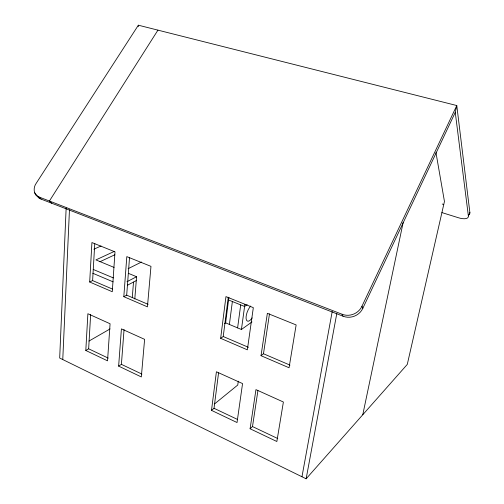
<?xml version="1.0" encoding="UTF-8"?>
<svg xmlns="http://www.w3.org/2000/svg" width="504" height="504" viewBox="0 0 504 504"><rect width="100%" height="100%" fill="white"/><g stroke="black" fill="none" stroke-linecap="round" stroke-linejoin="round"><path stroke-width="0.76" d="M66.144 208.045L59.686 358.042L306.136 478.8L407.282 364.405L444.452 201.449L435.966 152.611M62.767 359.547L69.457 209.803M85.806 350.475L87.885 313.734L110.074 323.757L107.535 360.832L85.806 350.475L88.647 348.812L108.234 358.105M89.687 282.013L91.923 242.544L115 251.855L112.272 291.728L89.687 282.013L92.616 280.577L112.329 289.019M88.647 348.812L90.644 314.527M92.616 280.577L94.765 243.564M138.254 26.668L138.361 25.2L456.781 105.544L469.873 212.518L468.367 215.907A11.258 4.549 22.9 0 1 458.394 217.734L441.907 212.594M118.635 366.118L121.414 328.879L144.61 339.349L141.328 376.935L118.635 366.118L121.407 364.354L124.053 329.553M123.82 296.692L126.806 256.618L150.973 266.364L147.439 306.854L123.82 296.692L126.668 295.161L148.088 304.334M126.68 295.281L129.522 257.582M132.294 297.398L133.51 282.064M134.795 298.96L136.584 276.728L128.596 273.426M211.504 410.369L216.405 371.769L242.556 383.582L237.031 422.535L211.504 410.369L214.024 408.297L218.56 372.91M220.651 338.335L225.956 296.61L253.329 307.654L247.351 349.82L220.651 338.335L223.228 336.521L228.268 297.259M228.904 297.303L225.616 322.869L241.429 329.496L251.962 321.943M229.383 324.45L232.376 301.524M237.604 327.896L240.71 304.901M241.429 329.496L244.868 304.447M238.291 381.181L237.756 385.024L214.698 403.811M250.097 428.759L255.95 389.624L283.387 402.016L276.853 441.51L250.097 428.759L252.498 426.56L257.916 390.619M261.022 355.698L267.366 313.318L296.144 324.929L289.057 367.756L261.022 355.698L263.472 353.758L269.489 313.834M301.965 476.759L332.218 311.447M306.136 478.8L336.829 313.375M362.773 414.748L403.187 222.321M35.828 194.84L38.934 197.877L41.145 199.13L343.035 316.191A14.774 13.583 -23.4 0 0 362.874 308.215L455.257 112.367L456.781 105.544L361.973 306.205A14.855 13.633 -23.5 0 1 342.027 314.225L38.921 196.969C33.157 195.01 33.05 187.299 36.338 183.097L138.361 25.2M157.941 30.139L49.411 201.027L51.603 203.181M224.519 323.618L225.817 322.73M247.187 304.706L244.591 306.47L228.558 299.981M88.962 341.069L110.093 328.917M127.348 285.283L136.269 280.615M126.964 281.711L136.584 276.728M128.142 268.682L141.504 262.023M99.924 261.746L114.836 254.772M114.377 251.376L95.918 259.906L114.074 267.416M93.864 249.197L101.046 245.996M442.235 204.044L443.665 204.485M93.208 269.438L113.375 277.924M92.767 273.244L113.104 281.849M223.228 336.521L248.403 347.3M263.472 353.758L289.983 365.11M121.407 364.354L141.92 374.088M214.024 408.297L237.352 419.372M252.498 426.56L277.767 438.549M34.587 192.686L35.702 193.769M38.921 196.969L41.145 199.13M35.116 193.826L36.786 195.451M37.75 196.428L39.974 198.589M38.934 197.877L37.346 195.993M342.027 314.225L343.035 316.191M361.973 306.205L362.874 308.215M455.257 112.367L468.367 215.907M469.873 212.518A11.246 4.586 22.8 0 1 468.815 214.704M252.189 317.911A8.996 3.623 -68 0 1 246.116 318.761A8.996 3.623 -68 0 1 250.708 306.048"/></g></svg>
